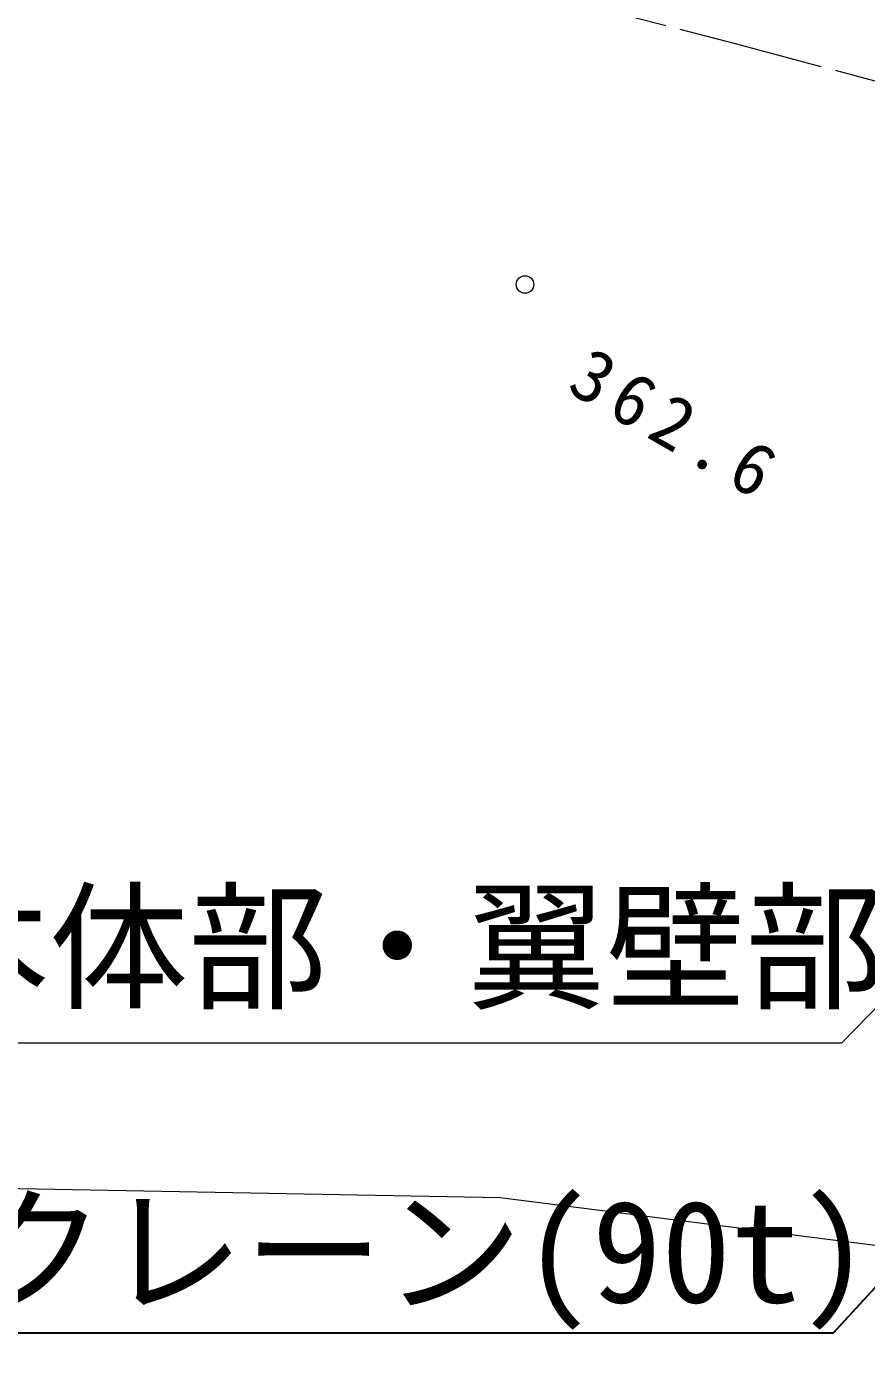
# Model space of a CAD drawing. Header units: millimetres. Extents: x -2078669 to -1085629, y -5987148 to 310365.
# Drawn here: x -1739021 to -1724627, y -2270227 to -2247368 of the extents above; entities that cross this region are included whole.
import ezdxf
from ezdxf.enums import TextEntityAlignment as Align

# ---------------------------------------------------------------- set-up
doc = ezdxf.new("R2010")
doc.units = ezdxf.units.MM
doc.header["$LTSCALE"] = 500
doc.linetypes.add('57103', pattern=[5.5, 5, -0.5])
for name, color, linetype, lineweight in [('D-BGD', 7, 'Continuous', 13), ('D-BYP-STR8', 5, 'Continuous', 25), ('D-BYP-STRC', 1, 'Continuous', 13), ('●予備設計_LP横断', 7, 'Continuous', 13)]:
    doc.layers.add(name, color=color, linetype=linetype, lineweight=lineweight)
doc.styles.add('MS ゴシック', font='MS Gothic.ttf')
doc.dimstyles.new('DIM-500-F', dxfattribs={"dimscale": 500, "dimtxt": 3.5, "dimasz": 2.5, "dimexe": 0, "dimexo": 2, "dimgap": 0.8, "dimtad": 1, "dimdec": 0, "dimzin": 0, "dimdsep": 46, "dimtxsty": 'MS ゴシック', "dimblk": 'OPEN', "dimcen": 0.1, "dimclrd": 256, "dimclre": 256, "dimclrt": 256, "dimaunit": 1, "dimadec": 4, "dimazin": 0, "dimtfac": 1, "dimtdec": 0, "dimtmove": 2, "dimatfit": 3, "dimldrblk": 'OPEN', "dimfxl": 1, "dimtolj": 1, "dimtzin": 0, "dimlwd": -1, "dimlwe": -1, "dimarcsym": 2})

# ---------------------------------------------------------------- blocks, each defined once
blk = doc.blocks.new('M7312')
at = {"layer": '●予備設計_LP横断', "linetype": 'Continuous', "lineweight": 20}
blk.add_circle((0, -0.001), 0.15, dxfattribs=at)
blk = doc.blocks.new('河川平面')
at = {"layer": 'D-BGD', "linetype": 'Continuous', "elevation": 363000, "flags": 128}
blk.add_lwpolyline([(1543764, -2808077), (1546140, -2807744), (1556057, -2808514), (1571816, -2808782), (1580064, -2808936), (1588015, -2809947), (1589942, -2810097), (1590428, -2809759), (1590808, -2808776), (1591696, -2793578), (1591996, -2788414), (1592342, -2780492), (1591147, -2763427)], dxfattribs=at)
at = {"layer": 'D-BGD', "linetype": '57103', "elevation": 362500, "flags": 128}
blk.add_lwpolyline([(1477172, -2870692), (1480389, -2867967), (1484971, -2865393), (1488582, -2864193), (1490390, -2862448), (1490901, -2861451), (1491577, -2859965), (1492253, -2857970), (1492523, -2854950), (1492706, -2848007), (1492343, -2845971), (1491818, -2844356), (1491196, -2841336), (1490209, -2837875), (1487912, -2834245), (1484986, -2828256), (1481365, -2824222), (1477611, -2819585), (1476055, -2817947), (1475124, -2816767), (1474521, -2815562), (1474237, -2813430), (1474818, -2811802), (1475257, -2810826), (1476458, -2809344), (1478073, -2808418), (1482363, -2806108), (1485565, -2802358), (1489241, -2799156), (1490166, -2797637), (1493717, -2792408), (1495727, -2790693), (1496990, -2790207), (1498678, -2790410), (1515296, -2793779), (1523090, -2795880), (1526242, -2797376), (1532639, -2801346), (1534483, -2801833), (1535345, -2801857), (1536115, -2801690), (1536414, -2801377), (1536811, -2800496), (1536775, -2798251), (1531411, -2785253), (1530397, -2780634), (1531536, -2779067), (1532905, -2778516), (1534675, -2777962), (1556794, -2782089), (1584092, -2789157), (1586463, -2789792), (1587876, -2790125), (1589173, -2790027), (1589943, -2788823)], dxfattribs=at)
at = {"layer": 'D-BGD', "linetype": 'Continuous', "lineweight": 20, "xscale": 1000, "yscale": 1000, "zscale": 1000, "rotation": 330.1091246385173}
blk.add_blockref('M7312', (1580487, -2793287, 362556), dxfattribs=at)
at = {"layer": 'D-BGD', "linetype": 'Continuous', "insert": (1581167, -2795115, 362556), "char_height": 900, "attachment_point": 7, "rotation": 330.1091, "line_spacing_factor": 0.722892, "style": 'MS ゴシック'}
blk.add_mtext('\\T1.287;362.6', dxfattribs=at)
blk = doc.blocks.new('_Open')
at = {"color": 0, "linetype": 'ByBlock', "lineweight": -2}
for p, q in [((-1, 0.167), (0, 0)), ((-1, -0.167), (0, 0)), ((0, 0), (-1, 0))]:
    blk.add_line(p, q, dxfattribs=at)

msp = doc.modelspace()

# ---------------------------------------------------------------- linework, layer by layer
at = {"layer": 'D-BYP-STR8'}
msp.add_line((-1725196.1, -2269761.7), (-1751376.1, -2269761.7), dxfattribs=at)
at = {"layer": 'D-BYP-STRC'}
msp.add_line((-1725054.3, -2264790.5), (-1765054.3, -2264790.5), dxfattribs=at)

# ---------------------------------------------------------------- block references
at = {"layer": 'D-BGD'}
msp.add_blockref('河川平面', (-3310965.8, 541500.2), dxfattribs=at)

# ---------------------------------------------------------------- texts
at = {"layer": 'D-BYP-STR8', "style": 'MS ゴシック'}
msp.add_text('クローラークレーン(90t)', height=1750, dxfattribs=at).set_placement((-1738286.1, -2269761.7), align=Align.BOTTOM_CENTER)
at = {"layer": 'D-BYP-STRC', "style": 'MS ゴシック'}
msp.add_text('矢板工(遮水矢板:本体部・翼壁部)', height=1750, dxfattribs=at).set_placement((-1760112.9, -2263144.7), align=Align.MIDDLE_LEFT)

# ---------------------------------------------------------------- leaders
at = {"layer": 'D-BYP-STR8'}
msp.add_leader([(-1709237.5, -2252361.7), (-1725196.1, -2269761.7)], dimstyle='DIM-500-F', dxfattribs=at)
at = {"layer": 'D-BYP-STRC'}
msp.add_leader([(-1703629.5, -2242852.7), (-1725054.3, -2264790.5)], dimstyle='DIM-500-F', dxfattribs=at)

doc.saveas('drawing.dxf')
